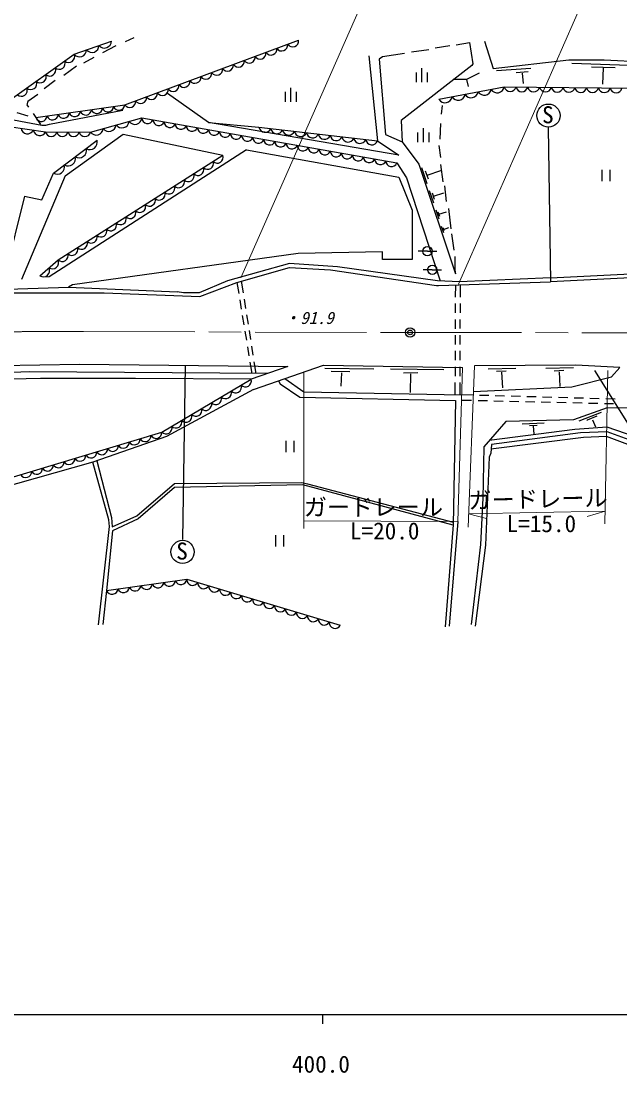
# Model space of a CAD drawing. Units: millimetres, scale not verified. Extents: x 40000 to 680000, y 20000 to 380000.
# Drawn here: x 435547 to 500044, y 198715 to 311961 of the extents above; entities that cross this region are included whole.
import ezdxf
from ezdxf.enums import TextEntityAlignment as Align

# ---------------------------------------------------------------- set-up
doc = ezdxf.new("R2010")
doc.units = ezdxf.units.MM
doc.header["$LTSCALE"] = 1000
doc.header["$PDMODE"] = 32
doc.header["$PDSIZE"] = 500
doc.linetypes.add('CHAIN', pattern=[18.5, 12, -1.5, 3.5, -1.5])
for name, color, linetype, lineweight in [('M-BGD', 7, 'Continuous', 25), ('M-BMK', 2, 'CHAIN', 13), ('M-BMK-SRVR', 3, 'Continuous', 25), ('M-STR-HTXT', 7, 'Continuous', 13), ('M-TTL-BAND', 7, 'Continuous', 25)]:
    doc.layers.add(name, color=color, linetype=linetype, lineweight=lineweight)
doc.styles.add('ＭＳ ゴシック', font='')
doc.styles.get('ＭＳ ゴシック').set_extended_font_data('MS Gothic')

msp = doc.modelspace()

# ---------------------------------------------------------------- linework, layer by layer
at = {"layer": 'M-BGD'}
for p, q in [((445754, 309302), (444315, 308540)), ((447701, 310148), (446770, 309725)), ((481737, 309302), (480129, 309048)), ((482415, 309386), (483854, 309640)), ((483854, 309640), (484193, 307354)), ((485463, 309810), (486394, 306846)), ((443383, 308032), (442283, 307439)), ((473017, 308201), (473948, 299057)), ((474456, 308116), (474117, 307862)), ((476827, 308455), (474456, 308116)), ((479451, 308878), (477589, 308624)), ((441521, 307100), (440166, 306084)), ((474117, 307862), (474795, 299734)), ((484108, 307185), (476488, 301258)), ((484193, 307354), (484108, 307185)), ((486394, 306846), (494522, 307778)), ((494522, 307778), (498332, 307778)), ((494861, 307439), (502057, 307185)), ((496965, 307023), (499512, 306945)), ((498247, 306931), (498165, 305178)), ((498332, 307778), (511709, 307100)), ((478118, 305381), (478118, 306431)), ((478718, 305381), (478718, 306881)), ((479318, 305381), (479318, 306431)), ((484870, 306338), (483515, 305661)), ((490458, 306846), (486733, 306592)), ((488857, 306411), (490173, 306520)), ((489527, 306338), (489611, 305238)), ((439235, 305576), (438049, 304645)), ((464618, 303277), (464618, 304777)), ((483515, 305661), (482076, 305661)), ((483515, 305661), (483685, 304899)), ((437372, 304052), (436271, 303290)), ((455734, 301044), (451311, 304151)), ((464018, 303277), (464018, 304327)), ((465218, 303277), (465218, 304327)), ((428905, 302444), (437795, 300750)), ((436271, 303290), (436187, 302952)), ((436187, 302952), (436356, 302698)), ((480891, 302867), (480806, 301936)), ((435086, 302105), (436271, 301766)), ((436864, 302020), (437626, 300835)), ((448564, 301538), (476013, 296680)), ((476488, 301258), (476573, 298972)), ((437795, 300750), (438219, 300750)), ((461163, 300550), (473948, 299057)), ((478888, 298921), (478888, 300421)), ((480721, 300920), (480637, 299226)), ((492321, 300496), (492579, 283883)), ((439035, 295595), (443733, 299122)), ((474795, 299734), (476573, 298972)), ((476573, 298972), (478372, 296545)), ((478288, 298921), (478288, 299971)), ((479488, 298921), (479488, 299971)), ((459834, 298112), (476234, 295162)), ((480552, 298549), (480721, 297279)), ((478372, 296545), (482330, 284748)), ((479295, 294422), (478714, 296153)), ((479410, 294942), (479119, 295808)), ((479265, 295375), (480736, 295869)), ((480721, 296517), (480975, 294654)), ((498078, 295939), (498078, 294739)), ((498978, 294739), (498978, 295939)), ((440299, 295279), (435613, 284141)), ((476234, 295162), (477673, 291606)), ((479985, 292367), (479544, 293682)), ((480072, 292762), (479851, 293419)), ((479962, 293090), (481080, 293466)), ((481145, 294231), (481314, 292538)), ((477673, 291606), (477673, 286272)), ((480567, 290631), (480244, 291594)), ((480631, 290920), (480469, 291402)), ((480550, 291161), (481369, 291436)), ((481568, 291776), (481822, 289574)), ((481059, 289164), (480836, 289831)), ((481103, 289364), (480992, 289698)), ((481048, 289531), (481614, 289721)), ((481907, 289066), (482161, 287288)), ((465397, 286950), (441097, 283563)), ((474456, 287119), (465397, 286950)), ((474456, 286272), (474456, 287119)), ((479312, 287179), (478312, 287179)), ((479312, 287179), (480312, 287179)), ((482245, 286611), (482245, 285172)), ((464465, 285849), (457777, 283986)), ((458793, 283817), (464465, 285426)), ((469630, 285510), (464465, 285849)), ((464465, 285426), (468868, 285172)), ((480383, 283986), (469630, 285510)), ((477673, 286272), (474456, 286272)), ((492575, 284325), (521417, 285720)), ((468868, 285172), (480298, 283478)), ((479835, 285182), (478835, 285182)), ((479835, 285182), (480835, 285182)), ((482245, 285172), (482330, 284748)), ((492575, 284325), (482753, 283902)), ((520961, 285352), (492579, 283883)), ((427551, 282886), (440674, 283309)), ((441097, 283563), (440674, 283309)), ((440674, 283309), (452358, 282801)), ((457777, 283986), (454729, 282716)), ((454813, 282293), (458793, 283817)), ((458793, 283817), (458988, 282624)), ((459497, 282697), (459296, 283960)), ((482753, 283902), (480383, 283986)), ((482316, 283547), (482312, 282240)), ((482823, 283564), (482821, 282243)), ((434578, 282716), (444484, 282716)), ((444484, 282716), (454813, 282293)), ((453035, 282716), (452358, 282801)), ((454729, 282716), (453035, 282716)), ((459763, 281018), (459606, 282005)), ((459101, 281933), (459263, 280946)), ((482309, 281540), (482306, 280540)), ((482819, 281543), (482818, 280543)), ((459376, 280255), (459538, 279269)), ((460029, 279339), (459872, 280326)), ((482303, 279840), (482300, 278840)), ((482816, 279843), (482815, 278843)), ((460295, 277660), (460138, 278647)), ((459651, 278578), (459813, 277591)), ((482297, 278140), (482294, 277140)), ((482814, 278143), (482812, 277143)), ((459926, 276900), (460088, 275913)), ((460561, 275981), (460404, 276968)), ((482291, 276440), (482288, 275440)), ((482811, 276443), (482809, 275443)), ((460201, 275222), (460397, 274029)), ((460871, 274026), (460670, 275289)), ((453205, 274842), (452951, 256131)), ((464271, 274770), (460317, 273403)), ((460571, 272302), (468106, 274927)), ((468106, 274927), (483092, 274673)), ((468275, 274588), (473525, 274504)), ((468953, 274250), (470963, 274227)), ((470053, 274080), (469969, 272641)), ((481060, 274419), (475319, 274494)), ((476742, 274080), (478279, 274133)), ((482285, 274740), (482281, 273740)), ((482808, 274743), (482806, 273743)), ((495284, 274927), (484362, 274842)), ((485835, 274529), (488823, 274599)), ((486740, 274272), (487801, 274319)), ((487278, 274163), (487379, 272462)), ((492047, 274577), (495035, 274648)), ((492952, 274320), (494013, 274367)), ((493491, 274211), (493585, 272622)), ((497316, 274334), (505783, 260788)), ((437626, 273488), (427974, 273234)), ((447871, 273488), (437626, 273488)), ((460317, 273403), (447871, 273488)), ((463280, 273234), (463449, 272895)), ((463957, 273488), (465989, 272048)), ((477504, 273996), (477462, 271972)), ((482279, 273040), (482274, 271732)), ((482805, 273043), (482802, 271722)), ((463449, 272895), (465566, 271456)), ((465989, 272048), (483002, 271718)), ((465566, 271456), (482332, 271114)), ((482332, 271114), (482076, 257740)), ((484066, 271097), (482983, 271123)), ((484221, 271683), (483002, 271718)), ((485765, 271057), (484766, 271081)), ((485921, 271634), (484921, 271663)), ((487465, 271017), (486465, 271041)), ((487620, 271586), (486620, 271614)), ((489164, 270978), (488165, 271001)), ((489319, 271537), (488320, 271566)), ((490864, 270938), (489864, 270961)), ((491019, 271489), (490019, 271517)), ((492563, 270898), (491564, 270921)), ((492718, 271440), (491718, 271469)), ((494263, 270858), (493263, 270881)), ((494417, 271391), (493418, 271420)), ((495963, 270818), (494963, 270841)), ((496117, 271343), (495117, 271371)), ((497662, 270778), (496662, 270802)), ((497816, 271294), (496816, 271323)), ((499362, 270738), (498362, 270762)), ((499515, 271246), (498516, 271274)), ((495641, 268931), (498068, 269846)), ((487749, 268831), (485378, 266122)), ((489527, 268587), (491891, 268704)), ((490315, 268405), (491123, 268460)), ((497087, 269045), (497409, 268286)), ((495199, 267984), (485971, 266799)), ((495792, 267646), (486225, 266376)), ((490707, 268342), (490766, 267520)), ((498671, 268238), (495199, 267984)), ((498671, 267730), (495792, 267646)), ((506545, 265529), (498671, 268238)), ((506714, 264767), (498671, 267730)), ((464061, 266752), (464061, 265552)), ((464961, 265552), (464961, 266752)), ((496131, 267138), (486140, 265868)), ((486225, 266376), (486140, 265444)), ((498586, 267222), (496131, 267138)), ((506545, 264259), (498586, 267222)), ((485378, 266122), (485293, 260534)), ((485971, 265021), (485547, 255538)), ((486140, 265444), (485971, 265021)), ((466413, 262142), (482081, 258021)), ((485294, 260581), (485039, 255623)), ((482076, 257740), (481229, 246733)), ((482584, 258078), (481653, 246818)), ((462949, 256594), (462949, 255394)), ((463849, 255394), (463849, 256594)), ((485039, 255623), (484023, 246987)), ((485547, 255538), (484447, 246818))]:
    msp.add_line(p, q, dxfattribs=at)
for points in [[(425434, 307354), (434132, 303291), (441275, 308386), (445277, 309808)], [(437158, 301564), (446714, 302940), (465435, 309897)], [(480555, 303532), (487585, 304875), (501527, 304717), (512348, 301755)], [(430260, 301174), (438191, 300043), (443018, 300008), (448564, 301538)], [(438219, 300750), (438595, 300868), (446494, 302360)], [(473948, 299057), (476228, 297531), (455734, 301044), (461163, 300550)], [(440299, 295279), (446538, 299771), (457280, 297507)], [(459834, 298112), (438565, 284421), (438003, 284386)], [(437579, 284539), (439534, 286257), (457280, 297507)], [(435929, 293120), (437798, 292725), (439035, 295595)], [(476013, 296680), (477057, 295067), (480669, 283976)], [(435929, 293120), (433875, 284852), (427635, 283817)], [(480298, 283478), (480496, 283487), (492579, 283883)], [(433295, 274861), (441830, 275030), (464271, 274770)], [(462096, 274018), (436426, 274188), (433753, 274102)], [(484254, 272063), (494849, 272577), (499115, 273665), (500027, 274666), (495284, 274927)], [(510101, 274842), (504073, 270286), (498673, 270304), (495050, 269022), (487749, 268831)], [(398586, 269097), (411745, 262688), (419756, 259943), (422942, 259627), (433171, 262441), (450706, 267713), (460317, 273403)], [(460571, 272302), (451211, 267222), (443297, 264462), (422707, 258669), (418968, 258880), (410885, 262145), (398021, 268299), (398586, 269097), (407231, 270948)], [(496476, 268948), (496556, 269017), (497600, 269475)], [(443872, 246975), (445089, 257542), (445007, 258279), (443297, 264462)], [(443716, 264608), (445294, 258500), (445365, 257500), (448031, 258692), (452070, 262169), (465772, 262299), (466413, 262142)], [(482071, 257680), (465878, 262016), (452090, 261753), (448148, 258373), (445409, 257062), (444750, 250661), (444346, 247010)], [(444750, 250661), (453397, 251884), (469926, 246907)]]:
    msp.add_lwpolyline(points, dxfattribs=at)
for centre, radius in [((492340, 301779), 1250), ((479312, 287179), 500), ((479835, 285182), 500), ((452941, 254810), 1250)]:
    msp.add_circle(centre, radius, dxfattribs=at)
for centre, radius, start, end in [((443192, 309333), 751, 219.08755, 0.02895), ((444526, 309807), 751, 219.08755, 0.02895), ((463631, 309376), 640, 212.98933, 7.78681), ((464801, 309811), 640, 212.98933, 7.78681), ((440682, 308138), 643, 228.33448, 22.67424), ((441858, 308860), 751, 219.08755, 0.02895), ((460121, 308071), 640, 212.98933, 7.78681), ((461291, 308506), 640, 212.98933, 7.78681), ((462461, 308941), 640, 212.98933, 7.78681), ((438641, 306682), 643, 228.33448, 22.67424), ((439661, 307410), 643, 228.33448, 22.67424), ((457781, 307202), 640, 212.98933, 7.78681), ((458951, 307636), 640, 212.98933, 7.78681), ((437621, 305954), 643, 228.33448, 22.67424), ((454271, 305897), 640, 212.98933, 7.78681), ((455441, 306332), 640, 212.98933, 7.78681), ((456611, 306767), 640, 212.98933, 7.78681), ((435580, 304499), 643, 228.33448, 22.67424), ((436600, 305227), 643, 228.33448, 22.67424), ((450761, 304592), 640, 212.98933, 7.78681), ((451931, 305027), 640, 212.98933, 7.78681), ((453101, 305462), 640, 212.98933, 7.78681), ((486833, 304998), 762, 210.93771, 350.69005), ((488220, 305019), 652, 192.80747, 345.8941), ((489488, 305005), 652, 192.80747, 345.8941), ((490755, 304991), 652, 192.80747, 345.8941), ((492023, 304976), 652, 192.80747, 345.8941), ((493290, 304962), 652, 192.80747, 345.8941), ((494557, 304948), 652, 192.80747, 345.8941), ((495825, 304933), 652, 192.80747, 345.8941), ((497092, 304919), 652, 192.80747, 345.8941), ((498360, 304905), 652, 192.80747, 345.8941), ((499627, 304890), 652, 192.80747, 345.8941), ((448421, 303723), 640, 212.98933, 7.78681), ((449591, 304158), 640, 212.98933, 7.78681), ((481209, 303924), 762, 210.93771, 350.69005), ((482615, 304193), 762, 210.93771, 350.69005), ((484021, 304461), 762, 210.93771, 350.69005), ((485427, 304730), 762, 210.93771, 350.69005), ((442517, 302451), 614, 198.90553, 357.4811), ((443712, 302623), 614, 198.90553, 357.4811), ((444906, 302795), 614, 198.90553, 357.4811), ((446101, 302967), 614, 198.90553, 357.4811), ((447251, 303288), 640, 212.98933, 7.78681), ((437739, 301763), 614, 198.90553, 357.4811), ((438933, 301935), 614, 198.90553, 357.4811), ((440128, 302107), 614, 198.90553, 357.4811), ((441322, 302279), 614, 198.90553, 357.4811), ((447800, 301604), 767, 215.79671, 355.03998), ((449181, 301547), 617, 180.91191, 339.0157), ((450375, 301336), 617, 180.91191, 339.0157), ((436236, 300520), 696, 188.22425, 335.55167), ((437558, 300331), 696, 188.22425, 335.55167), ((443640, 300457), 767, 215.79671, 355.03998), ((445027, 300839), 767, 215.79671, 355.03998), ((446413, 301222), 767, 215.79671, 355.03998), ((451568, 301125), 617, 180.91191, 339.0157), ((452761, 300914), 617, 180.91191, 339.0157), ((453955, 300703), 617, 180.91191, 339.0157), ((455148, 300491), 617, 180.91191, 339.0157), ((456342, 300280), 617, 180.91191, 339.0157), ((461821, 300639), 664, 187.65282, 339.02377), ((463100, 300489), 664, 187.65282, 339.02377), ((464378, 300340), 664, 187.65282, 339.02377), ((465657, 300191), 664, 187.65282, 339.02377), ((438795, 300153), 614, 190.2914, 348.87522), ((440002, 300144), 614, 190.2914, 348.87522), ((441209, 300135), 614, 190.2914, 348.87522), ((442416, 300127), 614, 190.2914, 348.87522), ((442973, 298912), 789, 238.39297, 15.40017), ((457535, 300069), 617, 180.91191, 339.0157), ((458729, 299858), 617, 180.91191, 339.0157), ((459922, 299647), 617, 180.91191, 339.0157), ((461115, 299435), 617, 180.91191, 339.0157), ((462309, 299224), 617, 180.91191, 339.0157), ((463502, 299013), 617, 180.91191, 339.0157), ((466935, 300041), 664, 187.65282, 339.02377), ((468214, 299892), 664, 187.65282, 339.02377), ((469492, 299743), 664, 187.65282, 339.02377), ((470771, 299593), 664, 187.65282, 339.02377), ((472049, 299444), 664, 187.65282, 339.02377), ((473328, 299295), 664, 187.65282, 339.02377), ((441798, 298030), 789, 238.39297, 15.40017), ((464696, 298802), 617, 180.91191, 339.0157), ((465889, 298590), 617, 180.91191, 339.0157), ((467083, 298379), 617, 180.91191, 339.0157), ((468276, 298168), 617, 180.91191, 339.0157), ((469469, 297957), 617, 180.91191, 339.0157), ((440624, 297149), 789, 238.39297, 15.40017), ((455644, 296626), 632, 224.41944, 20.32195), ((456688, 297287), 632, 224.41944, 20.32195), ((470663, 297746), 617, 180.91191, 339.0157), ((471856, 297534), 617, 180.91191, 339.0157), ((473050, 297323), 617, 180.91191, 339.0157), ((474243, 297112), 617, 180.91191, 339.0157), ((475437, 296901), 617, 180.91191, 339.0157), ((439449, 296267), 789, 238.39297, 15.40017), ((454600, 295964), 632, 224.41944, 20.32195), ((452512, 294640), 632, 224.41944, 20.32195), ((453556, 295302), 632, 224.41944, 20.32195), ((450424, 293317), 632, 224.41944, 20.32195), ((451468, 293979), 632, 224.41944, 20.32195), ((448336, 291993), 632, 224.41944, 20.32195), ((449380, 292655), 632, 224.41944, 20.32195), ((447292, 291332), 632, 224.41944, 20.32195), ((445205, 290008), 632, 224.41944, 20.32195), ((446248, 290670), 632, 224.41944, 20.32195), ((443117, 288685), 632, 224.41944, 20.32195), ((444161, 289347), 632, 224.41944, 20.32195), ((442073, 288023), 632, 224.41944, 20.32195), ((439985, 286700), 632, 224.41944, 20.32195), ((441029, 287361), 632, 224.41944, 20.32195), ((437953, 285099), 673, 236.22721, 26.39002), ((438931, 285958), 673, 236.22721, 26.39002), ((459714, 273203), 635, 222.89929, 18.35492), ((457578, 271939), 635, 222.89929, 18.35492), ((458646, 272571), 635, 222.89929, 18.35492), ((455443, 270674), 635, 222.89929, 18.35492), ((456511, 271307), 635, 222.89929, 18.35492), ((453307, 269410), 635, 222.89929, 18.35492), ((454375, 270042), 635, 222.89929, 18.35492), ((452239, 268778), 635, 222.89929, 18.35492), ((448918, 267303), 623, 208.08824, 5.38127), ((450087, 267655), 623, 208.08824, 5.38127), ((451172, 268146), 635, 222.89929, 18.35492), ((445410, 266249), 623, 208.08824, 5.38127), ((446579, 266600), 623, 208.08824, 5.38127), ((447748, 266952), 623, 208.08824, 5.38127), ((441903, 265194), 623, 208.08824, 5.38127), ((443072, 265546), 623, 208.08824, 5.38127), ((444241, 265897), 623, 208.08824, 5.38127), ((438396, 264140), 623, 208.08824, 5.38127), ((439565, 264491), 623, 208.08824, 5.38127), ((440734, 264843), 623, 208.08824, 5.38127), ((436058, 263437), 623, 208.08824, 5.38127), ((437227, 263788), 623, 208.08824, 5.38127), ((450289, 251585), 639, 200.62306, 355.47208), ((451525, 251759), 639, 200.62306, 355.47208), ((452760, 251934), 639, 200.62306, 355.47208), ((454025, 251830), 630, 175.15642, 331.33208), ((455206, 251475), 630, 175.15642, 331.33208), ((445348, 250886), 639, 200.62306, 355.47208), ((446583, 251061), 639, 200.62306, 355.47208), ((447819, 251235), 639, 200.62306, 355.47208), ((449054, 251410), 639, 200.62306, 355.47208), ((456386, 251119), 630, 175.15642, 331.33208), ((457567, 250764), 630, 175.15642, 331.33208), ((458748, 250408), 630, 175.15642, 331.33208), ((459928, 250053), 630, 175.15642, 331.33208), ((461109, 249698), 630, 175.15642, 331.33208), ((462289, 249342), 630, 175.15642, 331.33208), ((463470, 248987), 630, 175.15642, 331.33208), ((464651, 248631), 630, 175.15642, 331.33208), ((465831, 248276), 630, 175.15642, 331.33208), ((467012, 247920), 630, 175.15642, 331.33208), ((468192, 247565), 630, 175.15642, 331.33208), ((469373, 247209), 630, 175.15642, 331.33208)]:
    msp.add_arc(centre, radius, start, end, dxfattribs=at)
at = {"layer": 'M-BMK'}
for p, q in [((442262, 278523), (477448, 278435)), ((477448, 278435), (577864, 278298))]:
    msp.add_line(p, q, dxfattribs=at)
msp.add_arc((439029, 94340), 184211, 88.99435, 109.17306, dxfattribs=at)
at = {"layer": 'M-BMK-SRVR'}
msp.add_circle((477448, 278435), 500, dxfattribs=at)
msp.add_point((477448, 278435), dxfattribs=at)
at = {"layer": 'M-STR-HTXT'}
for p, q in [((498925, 320647), (482669, 283648)), ((474541, 319038), (459216, 284325)), ((465989, 274165), (465989, 257316)), ((483092, 274673), (482584, 258078)), ((484362, 274842), (483685, 257486)), ((498755, 274334), (498417, 257824)), ((498444, 259178), (483746, 258901)), ((483746, 258901), (485687, 258420)), ((498444, 259178), (496523, 258624)), ((465989, 258163), (482584, 258078))]:
    msp.add_line(p, q, dxfattribs=at)
at = {"layer": 'M-TTL-BAND'}
for p, q in [((40000, 205000), (579000, 205000)), ((468000, 205000), (468000, 204000))]:
    msp.add_line(p, q, dxfattribs=at)

# ---------------------------------------------------------------- texts
at = {"layer": 'M-BGD', "style": 'ＭＳ ゴシック'}
for p in [(491661, 300405), (452263, 253437)]:
    msp.add_text('S', height=1833, dxfattribs=at).set_placement(p, align=Align.BOTTOM_LEFT)
at = {"layer": 'M-BGD', "style": 'ＭＳ ゴシック', "oblique": 15}
msp.add_text('・91.9', height=1320, dxfattribs=at).set_placement((463828, 278948), align=Align.BOTTOM_LEFT)
at = {"layer": 'M-STR-HTXT', "style": 'ＭＳ ゴシック'}
for s, p in [('ガードレール', (465989, 258163)), ('L=15.0', (487841, 256387)), ('L=20.0', (470968, 255605))]:
    msp.add_text(s, height=1833, dxfattribs=at).set_placement(p, align=Align.BOTTOM_LEFT)
msp.add_text('ガードレール', height=1833, rotation=1.081, dxfattribs=at).set_placement((483746, 258901), align=Align.BOTTOM_LEFT)
at = {"layer": 'M-TTL-BAND', "style": 'ＭＳ ゴシック'}
msp.add_text('400.0', height=1833, dxfattribs=at).set_placement((467844, 198195), align=Align.BOTTOM_CENTER)

doc.saveas('drawing.dxf')
